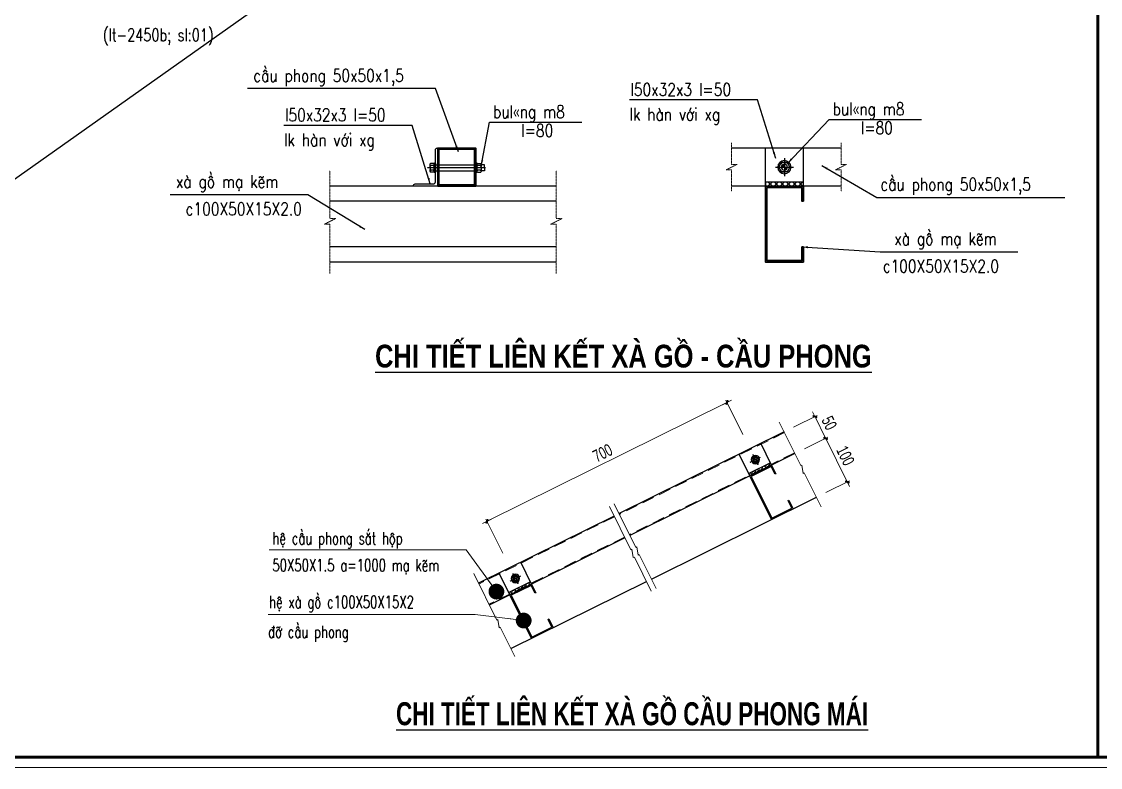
# Model space of a CAD drawing. Header units: millimetres. Extents: x 19378 to 572383, y -1120116 to -527168.
# Drawn here: x 263168 to 275945, y -566167 to -557339 of the extents above; entities that cross this region are included whole.
import ezdxf
from ezdxf.enums import TextEntityAlignment as Align

# ---------------------------------------------------------------- set-up
doc = ezdxf.new("R2010")
doc.units = ezdxf.units.MM
doc.header["$MEASUREMENT"] = 0
doc.header["$PDMODE"] = 32
for name, pattern in [('CENTER2', [1.125, 0.75, -0.125, 0.125, -0.125]), ('HIDDEN', [0.375, 0.25, -0.125]), ('HIDDEN2', [0.1875, 0.125, -0.0625])]:
    doc.linetypes.add(name, pattern=pattern)
doc.layers.get('Defpoints').update_dxf_attribs({"color": 1})
doc.layers.add('BOLTS', color=9, linetype='Continuous')
doc.layers.add('Khungten_LCDI', color=7, linetype='Continuous')
doc.layers.add('KCS_Plotter', color=11, linetype='Continuous', plot=False)
for name, color, linetype, lineweight in [('LC Dim', 8, 'Continuous', 18), ('LC Hatch', 252, 'Continuous', 9), ('LC MANH DUT', 35, 'HIDDEN', 5), ('LC Net dam 1', 30, 'Continuous', 30), ('LC Net manh', 236, 'Continuous', 5), ('LC Net thay', 7, 'Continuous', 25), ('LC Text1', 3, 'Continuous', 20), ('LC Text2', 7, 'Continuous', 25), ('MANH', 35, 'HIDDEN', 13), ('Text', 7, 'Continuous', 20)]:
    doc.layers.add(name, color=color, linetype=linetype, lineweight=lineweight)
doc.styles.add('HOATBIF', font='hoatbif.shx', dxfattribs={"width": 0.7})
doc.styles.add('Khungten', font='VHAVAN.TTF', dxfattribs={"width": 0.9, "height": 5000})
doc.styles.add('LC 1', font='VHAVANB.TTF')
doc.styles.add('LC 3', font='vnsimli.shx', dxfattribs={"width": 0.75})
doc.styles.add('LC3', font='VHARIALB.TTF', dxfattribs={"width": 0.8})
doc.styles.add('romans.shx', font='romans.shx', dxfattribs={"width": 0.7, "bigfont": 'vns.shx'})
doc.styles.add('Title', font='VHBLACK.TTF', dxfattribs={"width": 0.8})
doc.dimstyles.new('Copy of 1-100 mat bang', dxfattribs={"dimscale": 130, "dimtxt": 2.5, "dimasz": 0.35, "dimexe": 0.5, "dimexo": 0, "dimgap": 0.8, "dimtad": 1, "dimdec": 0, "dimzin": 0, "dimdsep": 46, "dimtxsty": 'HOATBIF', "dimblk1": 'DOT', "dimblk2": 'DOT', "dimsah": 1, "dimcen": -1, "dimdle": 1, "dimclrd": 256, "dimclre": 256, "dimclrt": 4, "dimadec": 3, "dimazin": 2, "dimtfac": 0.3333333333333333, "dimtdec": 0, "dimtix": 1, "dimtmove": 2, "dimatfit": 3, "dimldrblk": 'DOT', "dimfxl": 1, "dimtvp": 0.8333333333333333, "dimtolj": 1, "dimtzin": 0, "dimarcsym": 0})
doc.dimstyles.new('D100X10', dxfattribs={"dimscale": 100, "dimtxt": 2.5, "dimasz": 1.199999999999999, "dimexe": 1, "dimexo": 0, "dimgap": 0.5, "dimtad": 1, "dimdec": 0, "dimlfac": 0.1, "dimzin": 0, "dimdsep": 46, "dimtxsty": 'romans.shx', "dimblk": 'ARCHTICK', "dimcen": 0.09, "dimdle": 1, "dimclrd": 8, "dimclre": 8, "dimclrt": 3, "dimadec": 0, "dimazin": 0, "dimtfac": 1, "dimtdec": 0, "dimtmove": 0, "dimatfit": 3, "dimfxl": 1, "dimtolj": 1, "dimtzin": 0, "dimarcsym": 0})
doc.dimstyles.new('mb', dxfattribs={"dimscale": 71, "dimtxt": 2.5, "dimasz": 0.35, "dimexe": 0.5, "dimexo": 0, "dimgap": 0.8, "dimtad": 1, "dimdec": 0, "dimzin": 0, "dimdsep": 46, "dimtxsty": 'HOATBIF', "dimblk1": 'DOT', "dimblk2": 'DOT', "dimsah": 1, "dimcen": -1, "dimdle": 1, "dimclrd": 256, "dimclre": 256, "dimclrt": 4, "dimadec": 3, "dimazin": 2, "dimtfac": 0.3333333333333333, "dimtdec": 0, "dimtix": 1, "dimtmove": 2, "dimatfit": 3, "dimldrblk": 'DOT', "dimfxl": 1, "dimtvp": 0.8333333333333331, "dimtolj": 1, "dimtzin": 0, "dimarcsym": 0})

# ---------------------------------------------------------------- blocks, each defined once
blk = doc.blocks.new('Nha o can bo nhan vien Trung doan')
at = {"layer": 'Defpoints', "lineweight": 0}
blk.add_lwpolyline([(-1200.00012343745, -14850.00004839799), (-1200.00012343745, 14849.99995158711), (40799.99878725787, 14849.99995158711), (40799.99878725787, -14850.00004839799)], close=True, dxfattribs=at)
at = {"layer": 'Khungten_LCDI', "color": 5, "lineweight": 60}
blk.add_line((36600.02561790129, 14649.99995158711), (36600.02561790129, -14650.00004839799), dxfattribs=at)
blk.add_lwpolyline([(-0.0001238546828972, -14650.00004839799), (-0.0001238546828972, 14649.99995158711), (40599.99878731748, 14649.99995158711), (40599.99878731748, -14650.00004839799)], close=True, dxfattribs=at)
at = {"color": 7, "style": 'Khungten', "width": 0.8}
for tag, p in [('REVISION', (39498.75250059744, -10746.30400287262)), ('NGAYHT', (39575.60861106179, -11636.28888503182))]:
    blk.add_attdef(tag, text='', height=199.998925739526, dxfattribs=at).set_placement(p, align=Align.CENTER)
at = {"layer": 'LC Text1', "style": 'Title', "width": 1.485915225563214}
for tag, p, p2 in [('TENBANVE1', (36912.65752101321, -8885.760287350926), (40339.144821588, -8885.760287350926)), ('TENBANVE2', (36912.65752101321, -9562.465612738344), (40339.144821588, -9562.465612738344))]:
    blk.add_attdef(tag, text='', height=249.9999935159642, dxfattribs=at).set_placement(p, p2, align=Align.FIT)
at = {"layer": 'LC Text1', "style": 'Title', "width": 0.7}
blk.add_attdef('SOBANVE', text='', height=249.9999935159642, dxfattribs=at).set_placement((39561.98211139818, -13896.18076664111), align=Align.CENTER)
blk = doc.blocks.new('*U243')
h = blk.add_hatch()
h.set_pattern_fill('ANSI31', color=8, scale=0.5866666665300722, angle=29.99999999999772, style=0)
h.set_pattern_definition([(164.9999999999989, (-1953.241742142197, 3115.807023336424), (-0.01898006330310052, -0.07083456057803868), [])])
edge = h.paths.add_edge_path()
edge.add_line((-3.057857289665627, 6.688303454979604), (-3.064417866023506, 6.688303454979604))
edge.add_ellipse((-3.634054244070796, 6.627083333697804), major_axis=(-0.4051132597490532, 0.4051132597490526), ratio=0.9999999999910838, start_angle=231.1341633368771, end_angle=305.08186056339)
edge.add_line((-3.53537452159777, 7.191437671697045), (-3.53537452159777, 7.19999999994149))
edge.add_line((-3.53537452159777, 7.199999999941493), (-2.569110296841028, 7.199999999941493))
edge.add_line((-2.569110296841028, 7.199999999941493), (-2.567934131680306, 7.194427417115067))
edge.add_ellipse((-2.488220911618338, 6.627083333696348), major_axis=(-0.4051132597472011, 0.4051132597472005), ratio=0.9999999999945206, start_angle=-37.00215804676308, end_angle=38.86583666338118)
h = blk.add_hatch()
h.set_pattern_fill('ANSI31', color=8, scale=0.5866666665300722, angle=29.99999999999772, style=0)
h.set_pattern_definition([(195.0000000000101, (-1953.241742141696, -3124.607023336612), (-0.01898006330311165, 0.07083456057803572), [])])
edge = h.paths.add_edge_path()
edge.add_line((-3.057857289642344, 2.111696544904846), (-3.064417866023506, 2.111696544904846))
edge.add_ellipse((-3.634054244088258, 2.172916666176462), major_axis=(-0.4051132597581513, 0.4051132597581507), ratio=0.9999999999998048, start_angle=144.9181394378591, end_angle=218.8658366645775, ccw=False)
edge.add_line((-3.53537452159777, 1.608562328165572), (-3.53537452159777, 1.599999999942957))
edge.add_line((-3.53537452159777, 1.599999999942957), (-2.569110296841028, 1.599999999942957))
edge.add_line((-2.569110296841028, 1.599999999942957), (-2.567934131680306, 1.6055725827461))
edge.add_ellipse((-2.488220911595056, 2.17291666616191), major_axis=(-0.4051132597480835, 0.4051132597480829), ratio=0.999999999987745, start_angle=51.134163334510674, end_angle=127.00215804390811, ccw=False)
h = blk.add_hatch()
h.set_pattern_fill('ANSI31', color=8, scale=0.5866666665300722, angle=29.99999999999772, style=0)
h.set_pattern_definition([(14.99999999998635, (1953.241742143005, 3115.807023335922), (0.01898006330308233, -0.07083456057804356), [])])
edge = h.paths.add_edge_path()
edge.add_line((3.05785728967221, 6.688303454980321), (3.064417866030088, 6.688303454980321))
edge.add_ellipse((3.634054244077392, 6.627083333698664), major_axis=(0.4051132597489492, 0.4051132597491566), ratio=0.9999999999910844, start_angle=54.91813943660998, end_angle=128.8658366631229, ccw=False)
edge.add_line((3.535374521604218, 7.191437671697884), (3.535374521604216, 7.199999999942323))
edge.add_line((3.535374521604218, 7.199999999942321), (2.569110296847476, 7.199999999942074))
edge.add_line((2.569110296847477, 7.199999999942079), (2.567934131686755, 7.194427417115655))
edge.add_ellipse((2.488220911624932, 6.62708333369691), major_axis=(0.4051132597470972, 0.4051132597473045), ratio=0.9999999999945206, start_angle=321.1341633366188, end_angle=397.0021580467631, ccw=False)
h = blk.add_hatch()
h.set_pattern_fill('ANSI31', color=8, scale=0.5866666665300722, angle=29.99999999999772, style=0)
h.set_pattern_definition([(344.999999999975, (1953.241742140903, -3124.607023337113), (0.01898006330312985, 0.07083456057803089), [])])
edge = h.paths.add_edge_path()
edge.add_line((3.057857289650098, 2.111696544905557), (3.06441786603126, 2.111696544905558))
edge.add_ellipse((3.634054244095999, 2.172916666177322), major_axis=(0.4051132597580471, 0.4051132597582547), ratio=0.9999999999998048, start_angle=141.1341633354225, end_angle=215.0818605621409)
edge.add_line((3.535374521605649, 1.608562328166409), (3.535374521605652, 1.599999999943794))
edge.add_line((3.535374521605661, 1.599999999943793), (2.569110296848919, 1.599999999943545))
edge.add_line((2.569110296848908, 1.599999999943544), (2.567934131688184, 1.605572582746687))
edge.add_ellipse((2.488220911602799, 2.172916666162477), major_axis=(0.4051132597479798, 0.4051132597481871), ratio=0.9999999999877452, start_angle=232.9978419560919, end_angle=308.8658366654893)
h = blk.add_hatch()
h.set_pattern_fill('ANSI31', color=8, scale=0.5866666665300722, angle=29.99999999999772, style=0)
h.set_pattern_definition([(164.9999999999989, (-1953.241742142174, 3095.545951908985), (-0.01898006330310052, -0.07083456057803868), [])])
edge = h.paths.add_edge_path()
edge.add_line((-3.057857289625128, -55.57276797476054), (-3.064417866023752, -55.57276797476054))
edge.add_ellipse((-3.634054244082685, -55.63398809603652), major_axis=(-0.4051132597572339, 0.4051132597572332), ratio=0.9999999999837346, start_angle=231.1341633365243, end_angle=305.0818605627188)
edge.add_line((-3.53537452160384, -55.06963375803145), (-3.53537452160384, -55.06107142980883))
edge.add_line((-3.53537452160384, -55.06107142980883), (-2.569110296841277, -55.06107142980883))
edge.add_line((-2.569110296841277, -55.06107142980883), (-2.56793413165727, -55.06664401261198))
edge.add_ellipse((-2.488220911583661, -55.63398809602197), major_axis=(-0.4051132597408512, 0.4051132597408505), ratio=0.9999999999976862, start_angle=-37.00215804538127, end_angle=38.86583666540084)
h = blk.add_hatch()
h.set_pattern_fill('ANSI31', color=8, scale=0.5866666665300722, angle=29.99999999999772, style=0)
h.set_pattern_definition([(14.99999999998635, (1953.241742142993, 3095.545951908482), (0.01898006330308233, -0.07083456057804356), [])])
edge = h.paths.add_edge_path()
edge.add_line((3.057857289642862, -55.57276797475976), (3.064417866041486, -55.57276797475976))
edge.add_ellipse((3.634054244100428, -55.63398809603558), major_axis=(0.4051132597571298, 0.4051132597573371), ratio=0.9999999999837346, start_angle=54.918139437281184, end_angle=128.8658366634757, ccw=False)
edge.add_line((3.535374521621433, -55.06963375803054), (3.535374521621431, -55.06107142980792))
edge.add_line((3.535374521621433, -55.06107142980792), (2.56911029685887, -55.06107142980817))
edge.add_line((2.569110296858871, -55.06107142980818), (2.567934131674866, -55.06664401261132))
edge.add_ellipse((2.488220911601403, -55.63398809602133), major_axis=(0.4051132597407471, 0.4051132597409545), ratio=0.9999999999976861, start_angle=321.1341633345992, end_angle=397.0021580453813, ccw=False)
h = blk.add_hatch()
h.set_pattern_fill('ANSI31', color=8, scale=0.5866666665300722, angle=29.99999999999772, style=0)
h.set_pattern_definition([(195.0000000000101, (-1953.24174214168, -3144.868094764024), (-0.01898006330311165, 0.07083456057803572), [])])
edge = h.paths.add_edge_path()
edge.add_line((-3.057857289625128, -60.14937488483315), (-3.064417866023752, -60.14937488483315))
edge.add_ellipse((-3.634054244094325, -60.088154763563), major_axis=(-0.4051132597611503, 0.4051132597611498), ratio=0.9999999999789531, start_angle=144.9181394372971, end_angle=218.8658366653059, ccw=False)
edge.add_line((-3.53537452160384, -60.65250910157388), (-3.53537452160384, -60.6610714297965))
edge.add_line((-3.53537452160384, -60.66107142979649), (-2.569110296817995, -60.66107142979649))
edge.add_line((-2.569110296817994, -60.66107142979649), (-2.567934131633987, -60.65549884699335))
edge.add_ellipse((-2.488220911560377, -60.08815476356153), major_axis=(-0.4051132597577915, 0.4051132597577908), ratio=0.9999999999956747, start_angle=51.134163335548976, end_angle=127.00215804550211, ccw=False)
h = blk.add_hatch()
h.set_pattern_fill('ANSI31', color=8, scale=0.5866666665300722, angle=29.99999999999772, style=0)
h.set_pattern_definition([(344.999999999975, (1953.241742140896, -3144.868094764527), (0.01898006330312985, 0.07083456057803084), [])])
edge = h.paths.add_edge_path()
edge.add_line((3.057857289644031, -60.14937488483238), (3.064417866042656, -60.14937488483238))
edge.add_ellipse((3.634054244113218, -60.08815476356207), major_axis=(0.4051132597610471, 0.4051132597612537), ratio=0.999999999978952, start_angle=141.1341633346941, end_angle=215.0818605627029)
edge.add_line((3.535374521622866, -60.65250910157297), (3.535374521622869, -60.66107142979559))
edge.add_line((3.535374521622878, -60.66107142979561), (2.569110296837033, -60.66107142979586))
edge.add_line((2.56911029683702, -60.66107142979584), (2.567934131653013, -60.65549884699271))
edge.add_ellipse((2.488220911579257, -60.08815476356089), major_axis=(0.4051132597576871, 0.4051132597578944), ratio=0.9999999999956747, start_angle=232.9978419544979, end_angle=308.865836664451)
at = {"color": 8}
for p, q in [((-5.600000000000033, 2.172916666415118), (-5.600000000000033, 6.627083333470806)), ((-4.548000000000002e-14, 7.199999999942962), (-5.02708333398899, 7.199999999942962)), ((-3.061137577832927, 2.172916666415118), (-3.061137577856208, 6.627083333470806)), ((9.436e-13, 7.199999999942962), (5.0270833339899, 7.199999999944253)), ((3.061137577840668, 2.172916666415832), (3.061137577862803, 6.627083333471517)), ((5.600000000002225, 2.172916666416556), (5.600000000001092, 6.627083333472242)), ((-3.061137577815709, -60.08815476333602), (-3.061137577862275, -55.63398809625627)), ((3.061137577834602, -60.08815476333525), (3.06113757788002, -55.63398809625549)), ((5.654612400905992e-12, -60.66107142979508), (-5.027083333767496, -60.66107142979035)), ((1.337393240090599e-11, -60.66107142979508), (5.027083333786532, -60.66107142978906))]:
    blk.add_line(p, q, dxfattribs=at)
at = {"color": 8, "linetype": 'CENTER2'}
blk.add_line((5.677332400905992e-12, -66.51014250034868), (-5.684000000000002e-14, 11.17929226557302), dxfattribs=at)
at = {"color": 3, "linetype": 'HIDDEN2'}
for p, q in [((-3.999999999996362, -5.705863999999999e-11), (-3.999999999996611, -53.46107142979723)), ((4.000000000003634, -5.705863999999999e-11), (4.000000000003394, -53.46107142979723))]:
    blk.add_line(p, q, dxfattribs=at)
at = {"color": 3}
for points in [[(4.548000000000002e-14, 1.600000000000256), (-5.827083333482609, 1.599999999999509, 0.4142135623730953), (-6.399999999999878, 1.027083333422579), (-6.400000000000033, 0.572916666526962, 0.4142135623730951), (-5.827083333482769, -4.909200000000003e-13), (5.684000000000002e-14, 2.565599999999999e-13), (5.827083333482868, -4.909200000000003e-13, 0.4142135623730951), (6.400000000000138, 0.572916666526962), (6.399999999999963, 1.027083333422579, 0.4142135623730953), (5.827083333482701, 1.599999999999509)], [(5.620492400905992e-12, -53.46107142857076), (-5.827083333477034, -53.46107142857151, 0.4142135623730953), (-6.399999999994303, -54.03398809514843), (-6.399999999994456, -54.48815476204405, 0.4142135623730951), (-5.827083333477193, -55.06107142857151), (5.631852400905992e-12, -55.06107142857076), (5.827083333488443, -55.06107142857151, 0.4142135623730951), (6.400000000005714, -54.48815476204405), (6.400000000005538, -54.03398809514843, 0.4142135623730953), (5.827083333488275, -53.46107142857151)]]:
    blk.add_lwpolyline(points, format="xyb", close=True, dxfattribs=at)
at = {"color": 8}
for points in [[(-5.027083334006599, -55.0610714297903, 0.4142135623730953), (-5.599999999994356, -55.63398809625627), (-5.599999999994356, -60.08815476332437, 0.4142135623730954), (-5.027083334006599, -60.66107142979035)], [(5.027083334024196, -55.06107142978901, -0.4142135623730953), (5.600000000012102, -55.63398809625484), (5.600000000013249, -60.08815476332295, -0.4142135623730954), (5.027083334025638, -60.66107142978906)]]:
    blk.add_lwpolyline(points, format="xyb", dxfattribs=at)
blk.add_lwpolyline([(-5.02708337381016, -55.0610714297903), (5.631852400905992e-12, -55.06107142979028)], dxfattribs=at)
at = {"color": 3}
for points in [[(3.244524009059906e-13, -65.0610714297932), (-3.919999999999681, -65.06107142979322, -0.4142135623730955), (-3.999999999999674, -64.9810714297932), (-3.999999999999674, -60.66107142979987)], [(3.244524009059906e-13, -65.0610714297932), (3.920000000000329, -65.06107142979322, 0.4142135623730956), (4.000000000000324, -64.9810714297932), (4.000000000000324, -60.66107142979028)]]:
    blk.add_lwpolyline(points, format="xyb", dxfattribs=at)
at = {"color": 8}
for centre, start, end in [((-5.027083333738879, 6.627083333703637), 90.00000002501285, 180.0000000250124), ((-5.027083333762164, 2.172916666182287), 179.9999999749879, 269.9999999749871), ((-3.634054244094077, 6.627083333703637), 359.9999999749871, 89.99999997498716), ((-3.634054244094077, 2.172916666182287), 270.0000000250129, 2.501286293707085e-08), ((-3.634054244094077, 2.172916666182287), 270.0000000250129, 2.501286293707085e-08), ((-2.488220911618338, 6.627083333703637), 90.00000002501285, 180.0000000250124), ((-2.488220911618338, 2.172916666182287), 179.9999999749879, 269.9999999749871), ((-2.488220911618338, 2.172916666182287), 179.9999999749879, 269.9999999749871), ((2.488220911624932, 6.627083333704201), 359.9999999750017, 89.99999997500187), ((2.488220911626081, 2.172916666182853), 270.0000000250275, 2.502746804416814e-08), ((2.488220911626081, 2.172916666182853), 270.0000000250275, 2.502746804416814e-08), ((3.634054244100675, 6.627083333704497), 90.00000002502756, 180.0000000250271), ((3.634054244101821, 2.172916666183147), 179.9999999750026, 269.9999999750017), ((3.634054244101821, 2.172916666183147), 179.9999999750026, 269.9999999750017), ((5.027083333739938, 6.627083333704926), 359.9999999750017, 89.99999997500187), ((5.027083333764359, 2.172916666183578), 270.0000000250275, 2.502746804416814e-08), ((-3.634054244076863, -55.63398809603508), 359.9999999749871, 89.99999997498716), ((-2.488220911618585, -55.63398809602345), 90.00000002501285, 180.0000000250124), ((2.488220911636328, -55.6339880960228), 359.9999999750017, 89.99999997500187), ((3.634054244094608, -55.63398809603415), 90.00000002502756, 180.0000000250271), ((-3.634054244076863, -60.08815476355722), 270.0000000250129, 2.501286293707085e-08), ((-3.634054244076863, -60.08815476355722), 270.0000000250129, 2.501286293707085e-08), ((-2.488220911595302, -60.08815476355722), 179.9999999749879, 269.9999999749871), ((-2.488220911595302, -60.08815476355722), 179.9999999749879, 269.9999999749871), ((2.488220911614182, -60.08815476355657), 270.0000000250275, 2.502746804416814e-08), ((2.488220911614182, -60.08815476355657), 270.0000000250275, 2.502746804416814e-08), ((3.634054244095755, -60.08815476355627), 179.9999999750026, 269.9999999750017), ((3.634054244095755, -60.08815476355627), 179.9999999750026, 269.9999999750017)]:
    blk.add_arc(centre, 0.5729166662331407, start, end, dxfattribs=at)
blk = doc.blocks.new('_ArchTick')
at = {"color": 0, "linetype": 'ByBlock', "const_width": 0.15}
blk.add_lwpolyline([(-0.5, -0.5), (0.5, 0.5)], dxfattribs=at)
blk = doc.blocks.new('*U244')
h = blk.add_hatch()
h.set_pattern_fill('ANSI31', color=250, scale=0.06, angle=210, style=0)
h.set_pattern_definition([(255, (0, -7.696799999999998e-13), (0.1840088699080675, -0.04930502809203015), [])])
h.paths.add_polyline_path([(-6.399999787280596, 3.695041599999226), (-5.916723157047013, 3.41602170744081, -0.1290494368274191), (-4.627771504022347, 4.718238021800828)])
h.paths.add_polyline_path([(-5.916723157047013, 3.41602170744081), (-6.399999787280596, 3.695041599999226), (-6.399999739993, 1.648648674491542, -0.1290494368274158)])
h = blk.add_hatch(color=250)
h.paths.add_polyline_path([(0, 3.999999999999222, 0.4142135623730951), (-4, -7.696799999999998e-13), (0, -7.696799999999998e-13)])
h.paths.add_polyline_path([(4, -7.696799999999998e-13), (0, -7.696799999999998e-13), (0, -4.000000000000762, 0.4142135623730951)])
h = blk.add_hatch()
h.set_pattern_fill('ANSI31', color=250, scale=0.06, angle=150, style=0)
h.set_pattern_definition([(195, (0, -7.696799999999998e-13), (0.04930502809203022, -0.1840088699080671), [])])
h.paths.add_polyline_path([(0, 7.390083199999225), (0, 6.832043414882392, -0.1290494368274191), (1.772228235970656, 6.366886696293095)])
h.paths.add_polyline_path([(0, 6.832043414882392), (0, 7.390083199999225), (-1.772228235970614, 6.366886696293115, -0.1290494368274158)])
h = blk.add_hatch()
h.set_pattern_fill('ANSI31', color=250, scale=0.06, angle=89.99999999999997, style=0)
h.set_pattern_definition([(134.9999999999999, (0, -7.696799999999998e-13), (-0.1347038418160374, -0.1347038418160369), [])])
h.paths.add_polyline_path([(6.399999787280599, 3.695041599999219), (5.91672315704702, 3.416021707440806, -0.1290494368274191), (6.399999739993003, 1.64864867449149)])
h.paths.add_polyline_path([(5.91672315704702, 3.416021707440806), (6.399999787280599, 3.695041599999219), (4.62777150402239, 4.7182380218008, -0.1290494368274158)])
h = blk.add_hatch()
h.set_pattern_fill('ANSI31', color=250, scale=0.06, angle=270, style=0)
h.set_pattern_definition([(315, (0, -7.696799999999998e-13), (0.1347038418160373, 0.134703841816037), [])])
h.paths.add_polyline_path([(-6.399999787280599, -3.695041600000764), (-5.916723157047013, -3.416021707442348, -0.1290494368274191), (-6.399999739993, -1.648648674493032)])
h.paths.add_polyline_path([(-5.916723157047013, -3.416021707442348), (-6.399999787280599, -3.695041600000764), (-4.627771504022384, -4.718238021802342, -0.1290494368274158)])
h = blk.add_hatch()
h.set_pattern_fill('ANSI31', color=250, scale=0.06, angle=330.0000000000001, style=0)
h.set_pattern_definition([(15.00000000000002, (0, -7.696799999999998e-13), (-0.04930502809203016, 0.1840088699080671), [])])
h.paths.add_polyline_path([(-9.199999999999998e-16, -7.390083200000761), (-8.399999999999999e-16, -6.832043414883928, -0.1290494368274191), (-1.772228235970656, -6.366886696294632)])
h.paths.add_polyline_path([(-8.399999999999999e-16, -6.832043414883928), (-9.199999999999998e-16, -7.390083200000761), (1.772228235970614, -6.366886696294653, -0.1290494368274158)])
h = blk.add_hatch()
h.set_pattern_fill('ANSI31', color=250, scale=0.06, angle=29.99999999999996, style=0)
h.set_pattern_definition([(75.00000000000001, (0, -7.696799999999998e-13), (-0.1840088699080675, 0.04930502809203018), [])])
h.paths.add_polyline_path([(6.399999787280596, -3.695041600000768), (5.916723157047009, -3.416021707442352, -0.1290494368274191), (4.627771504022344, -4.718238021802373)])
h.paths.add_polyline_path([(5.916723157047009, -3.416021707442352), (6.399999787280596, -3.695041600000768), (6.399999739992996, -1.648648674493083, -0.1290494368274158)])
at = {"color": 8, "linetype": 'CENTER2'}
blk.add_line((-1.44e-15, 11.99999999999923), (-1.44e-15, -12.00000000000077), dxfattribs=at)
at = {"color": 3, "linetype": 'Continuous'}
blk.add_lwpolyline([(6.399999999999974, -3.695041280000771), (6.400000000000026, 3.695041279999231), (0, 7.390083199999238), (-6.399999999999999, 3.695041279999231), (-6.399999999999999, -3.695041280000769), (0, -7.390083200000766)], close=True, dxfattribs=at)
at = {"color": 8, "linetype": 'CENTER2'}
blk.add_lwpolyline([(-12, -7.6968e-13), (12, -7.6968e-13)], dxfattribs=at)
at = {"color": 250, "linetype": 'Continuous'}
blk.add_circle((0, -7.6968e-13), 8.799999999999997, dxfattribs=at)
at = {"color": 1}
blk.add_circle((0, -7.6968e-13), 4, dxfattribs=at)
for centre, start, end in [((-2.791551653764161, 1.611703098756717), 119.4133873893421, 180.5866126106569), ((3.52e-15, 3.223406197514199), 59.41338738934209, 120.5866126106579), ((2.791551653764166, 1.61170309875671), 359.4133873893419, 60.58661261065792), ((-2.791551653764165, -1.611703098758249), 179.4133873893421, 240.5866126106579), ((-3.92e-15, -3.223406197515738), 239.413387389342, 300.586612610658), ((2.791551653764159, -1.611703098758258), 299.4133873893421, 0.586612610657935)]:
    blk.add_arc(centre, 3.608637217368205, start, end)
blk = doc.blocks.new('TIEUDE1')
at = {"layer": 'LC Text2', "color": 7, "style": 'LC 1'}
blk.add_attdef('TIªU§Ò', text='', height=5, dxfattribs=at).set_placement((0, 0), align=Align.BOTTOM_CENTER)
blk.add_attdef('TL', text='', height=3, dxfattribs=at).set_placement((0, -2), align=Align.TOP_CENTER)
blk = doc.blocks.new('DOT')
at = {"layer": 'LC Dim', "color": 4}
blk.add_line((-1, -1), (1, 1), dxfattribs=at)
at = {"layer": 'LC Dim'}
blk.add_line((-3, 0), (3, 0), dxfattribs=at)
at = {"layer": 'LC Dim', "color": 4}
blk.add_lwpolyline([(0.5, 1), (-1, -0.5), (-0.5, -1), (1, 0.5)], close=True, dxfattribs=at)
blk = doc.blocks.new('*D310')
at = {"layer": 'Defpoints', "color": 0, "ltscale": 2, "transparency": 16777216}
for p in [(270200.8978040976, -562573.3820844281), (270331.0429048315, -562836.1912233212), (268357.2091014177, -563813.6488576301)]:
    blk.add_point(p, dxfattribs=at)
at = {"layer": 'LC Dim', "lineweight": -2, "ltscale": 2, "transparency": 16777216}
for p, q in [((270331.0429048315, -562836.1912233212), (270192.022311663, -562555.4593158349)), ((268239.609938699, -563544.6268740328), (270188.3518660823, -562579.5949291324)), ((268357.2091014177, -563813.6488576301), (268218.1885082492, -563532.9169501438))]:
    blk.add_line(p, q, dxfattribs=at)
at = {"layer": 'LC Dim', "lineweight": -2, "ltscale": 2, "transparency": 16777216, "xscale": 14, "yscale": 14, "zscale": 14}
for p, rotation in [((270200.8978040976, -562573.3820844281), 26.34496603931773), ((268227.0640006838, -563550.8397187369), 206.3449660393177)]:
    blk.add_blockref('DOT', p, dxfattribs=dict(at, rotation=rotation))
at = {"layer": 'LC Dim', "color": 4, "ltscale": 2, "transparency": 16777216, "insert": (269177.5913834089, -562988.6275503505), "char_height": 100, "attachment_point": 5, "rotation": 26.344966039317733, "style": 'HOATBIF'}
blk.add_mtext('\\A1;700', dxfattribs=at)
blk = doc.blocks.new('_Dot')
at = {"color": 0, "linetype": 'ByBlock', "lineweight": -2}
blk.add_line((-0.5, 0), (-1, 0), dxfattribs=at)
at = {"color": 0, "linetype": 'ByBlock', "const_width": 0.5}
blk.add_lwpolyline([(-0.25, 0, 1), (0.25, 0, 1)], format="xyb", close=True, dxfattribs=at)
blk = doc.blocks.new('*D311')
at = {"layer": 'Defpoints', "color": 0, "ltscale": 2, "transparency": 16777216}
for p in [(270923.7039403103, -562689.4431398349), (270747.8333253835, -562776.5356168855), (270836.5882497354, -562955.7633028139)]:
    blk.add_point(p, dxfattribs=at)
at = {"layer": 'LC Dim', "lineweight": -2, "ltscale": 2, "transparency": 16777216}
for p, q in [((270747.8333253835, -562776.5356168855), (270941.6267089032, -562680.5676473997)), ((271006.2460199576, -562856.1248877483), (270929.916785015, -562701.9890778499)), ((270836.5882497354, -562955.7633028139), (271030.381633255, -562859.7953333281))]:
    blk.add_line(p, q, dxfattribs=at)
at = {"layer": 'LC Dim', "lineweight": -2, "ltscale": 2, "transparency": 16777216, "xscale": 14, "yscale": 14, "zscale": 14}
for p, rotation in [((270923.7039403103, -562689.4431398349), 116.344966041268), ((271012.4588646622, -562868.6708257633), 296.344966041268)]:
    blk.add_blockref('DOT', p, dxfattribs=dict(at, rotation=rotation))
at = {"layer": 'LC Dim', "color": 4, "ltscale": 2, "transparency": 16777216, "insert": (271041.5647537169, -562742.6674638147), "char_height": 100, "attachment_point": 5, "rotation": 296.344966041268, "style": 'HOATBIF'}
blk.add_mtext('\\A1;50', dxfattribs=at)
blk = doc.blocks.new('*D312')
at = {"layer": 'Defpoints', "color": 0, "ltscale": 2, "transparency": 16777216}
for p in [(270836.5882497355, -562955.763302814), (271189.9687134814, -563227.126197824), (271014.0980985551, -563314.218674897)]:
    blk.add_point(p, dxfattribs=at)
at = {"layer": 'LC Dim', "lineweight": -2, "ltscale": 2, "transparency": 16777216}
for p, q in [((270836.5882497355, -562955.763302814), (271030.3816332199, -562859.7953333209)), ((271018.6717093339, -562881.2167637723), (271183.7558687755, -563214.5802598096)), ((271014.0980985551, -563314.218674897), (271207.8914820734, -563218.250705387))]:
    blk.add_line(p, q, dxfattribs=at)
at = {"layer": 'LC Dim', "lineweight": -2, "ltscale": 2, "transparency": 16777216, "xscale": 14, "yscale": 14, "zscale": 14}
for p, rotation in [((271012.458864628, -562868.6708257579), 116.3449660471723), ((271189.9687134814, -563227.126197824), 296.3449660471723)]:
    blk.add_blockref('DOT', p, dxfattribs=dict(at, rotation=rotation))
at = {"layer": 'LC Dim', "color": 4, "ltscale": 2, "transparency": 16777216, "insert": (271174.6971402816, -563011.5089927991), "char_height": 100, "attachment_point": 5, "rotation": 296.3449660471723, "style": 'HOATBIF'}
blk.add_mtext('\\A1;100', dxfattribs=at)
blk = doc.blocks.new('fsfsg')
at = {"layer": 'LC Hatch', "ltscale": 2}
h = blk.add_hatch(dxfattribs=at)
h.set_pattern_fill('ANSI37', color=256, scale=681.8181818181818, angle=-3.592347457181961e-09)
h.set_pattern_definition([(44.99999999640765, (-763818.4012130343, 281570.5773711904), (-60.26478248371136, 60.26478249126836), []), (134.9999999964076, (-763818.4012130343, 281570.5773711904), (-60.26478249126836, -60.26478248371134), [])])
h.paths.add_polyline_path([(3603.153901251964, 1092.050664709823), (2853.153901251906, 1092.050664756738), (2853.153901246493, 1010.914301120501), (3603.153901246667, 1010.91430107347)])
at = {"layer": 'LC Net dam 1', "ltscale": 2}
for points in [[(-3621.281000848685, 1010.914301192912), (-2871.281000848685, 1010.914301192912), (-2871.281000848685, 1760.914301192912), (-3621.281000848685, 1760.914301192912)], [(-3598.781000848685, 1033.414301192912), (-2893.781000848685, 1033.414301192912), (-2893.781000848685, 1738.414301192912), (-3598.781000848685, 1738.414301192912)]]:
    blk.add_lwpolyline(points, close=True, dxfattribs=at)
at = {"layer": 'LC Net dam 1'}
blk.add_lwpolyline([(3603.153901125886, 710.9143010995467), (3573.153901127167, 710.9143010994303), (3573.153901126178, 980.9143011000124), (2883.153901125479, 980.9143010962871), (2883.153901132813, -459.0856989041786), (3573.153901133919, -459.0856989008025), (3573.153901132871, -189.0856989002205), (3603.153901132813, -189.0856989008025), (3603.153901131067, -489.0856989020831), (2853.153901133337, -489.0856989021995), (2853.153901125072, 1010.914301095356), (3603.153901124257, 1010.914301098615), (3603.153901125886, 710.9143010995467)], dxfattribs=at)
at = {"layer": 'LC Net thay'}
for p, q in [((4346.053396052012, 1760.914301238779), (2184.735729365406, 1760.914301186334)), ((2853.153901125072, 1010.914301095356), (2853.153901103768, 1760.914301186276)), ((3603.153901002835, 1010.91430107347), (3603.153900981531, 1760.91430116439)), ((-1279.20524702908, 1010.914301192912), (-5753.482713906677, 1010.914301192912)), ((4346.053396070201, 1010.914301238081), (2184.735729383596, 1010.914301185461)), ((-1279.20524702908, 710.9143011938431), (-5753.482713906677, 710.9143011938431)), ((-1279.20524702908, -189.0856988086016), (-5753.482713906677, -189.0856988086016)), ((-1279.20524702908, -489.0856988077867), (-5753.482713906677, -489.0856988077867))]:
    blk.add_line(p, q, dxfattribs=at)
at = {"layer": 'LC Net thay', "ltscale": 2}
blk.add_lwpolyline([(-3621.281000848685, 1760.914301192912), (-3621.281000848685, 1010.914301192912), (-4101.281000848685, 1010.914301192912), (-4101.281000848685, 1018.414301192912, -0.4142135623730951), (-4063.781000848685, 1055.914301192912), (-3703.781000848685, 1055.914301192912, 0.414213562373095), (-3666.281000848685, 1093.414301192912), (-3666.281000848685, 1723.414301192912, -0.4142135623730951), (-3628.781000848685, 1760.914301192912)], format="xyb", close=True, dxfattribs=at)
at = {"layer": 'LC Net thay'}
blk.add_lwpolyline([(2853.153901246493, 1010.914301120501), (3603.153901246667, 1010.91430107347), (3603.153901251964, 1092.050664709823), (2853.153901251906, 1092.050664756738)], close=True, dxfattribs=at)
at = {"layer": 'MANH', "ltscale": 2}
for points in [[(2184.735729386186, 903.771444103797), (2184.735729375796, 1332.342872675566), (2077.592872232868, 1332.342872672947), (2291.878586516134, 1439.485729821143), (2184.735729373206, 1439.485729818523), (2184.735729362816, 1868.057158390293)], [(4346.053396072792, 903.771444103797), (4346.053396062402, 1332.342872675566), (4238.910538919474, 1332.342872672947), (4453.196253202739, 1439.485729821143), (4346.053396059811, 1439.485729818523), (4346.053396049421, 1868.057158390293)], [(-5753.482713906677, -716.3305641402258), (-5753.482713906677, 257.4637827231199), (-5865.942849261162, 257.4637827231199), (-5641.022578552191, 369.9239180775476), (-5753.482713906677, 369.9239180775476), (-5753.482713906677, 1319.578810396662)], [(-1279.20524702908, -716.3305641402258), (-1279.20524702908, 257.4637827231199), (-1391.665382383566, 257.4637827231199), (-1166.745111674594, 369.9239180775476), (-1279.20524702908, 369.9239180775476), (-1279.20524702908, 1319.578810396662)]]:
    blk.add_lwpolyline(points, dxfattribs=at)
at = {"layer": 'BOLTS', "xscale": -14.89361702127659, "yscale": 14.89361702127659, "zscale": 14.89361702127659, "rotation": 90}
for name, p in [('*U244', (3227.997609790007, 1385.91430125403)), ('*U243', (-3666.281000848685, 1373.228815226874))]:
    blk.add_blockref(name, p, dxfattribs=at)
at = {"layer": 'LC Text1', "color": 3, "style": 'LC 3', "width": 0.8}
for s, height, p in [('cÇu phong 50x50x1,5', 250.0000000003028, (-7264.446370860445, 3068.911982065707)), ('l50x32x3 l=50', 250.0000000003028, (185.7301136451133, 2793.661860063672)), ('bul«ng m8', 250.0000000003028, (-2527.986574551556, 2355.657386657491)), ('lk hµn víi xg', 250.0000000003028, (166.9113362406788, 2303.639721658954)), ('bul«ng m8', 250.0000000003028, (4181.620082273032, 2409.429849432257)), ('l50x32x3 l=50', 250.0000000003028, (-6639.424769777659, 2290.53989299637)), ('l=80', 250.0000000003028, (-1972.568210097495, 1983.824889494281)), ('l=80', 250.0000000003028, (4737.038446727092, 2037.597352269047)), ('lk hµn víi xg', 250.0000000003028, (-6658.243547182094, 1800.517754591652)), ('xµ gå m¹ kÏm', 250.0000000003028, (-8792.423477477045, 975.5602313595009)), ('cÇu phong 50x50x1,5', 250.0000000003028, (5123.976549378771, 921.6205105689005)), ('c100X50X15X2.0', 249.9999935155876, (-8601.789159096428, 434.9659693537396)), ('xµ gå m¹ kÏm', 250.0000000003028, (5399.664628362079, -153.2217213694821)), ('c100X50X15X2.0', 249.9999935155876, (5170.935133151303, -693.8159833752434))]:
    blk.add_text(s, height=height, dxfattribs=at).set_placement(p)
at = {"layer": 'LC Dim'}
for points in [[(-3213.151568690751, 1690.111392358434), (-3663.75295857701, 2935.674155354442), (-7377.623688231572, 2935.674155354442)], [(3057.266852240544, 1559.036268260214), (2696.915373125696, 2713.666288367473), (165.8168998366455, 2713.666288367473)], [(-3767.888031182229, 1055.914301192912), (-4128.239510297077, 2210.544321300171), (-6659.337983586127, 2210.544321300171)], [(-2764.036984666454, 1405.892729012296), (-2598.314574148972, 2275.661814961291), (-774.7400274076499, 2275.661814961291)], [(3288.327599987999, 1459.665191787062), (4111.292082675616, 2329.434277736058), (5934.866629416938, 2329.434277736058)], [(3967.648659950239, 1415.002648171794), (5056.616470432957, 788.3826838576351), (8770.487200087518, 788.3826838576351)], [(-5058.848044136888, 154.4115265673026), (-6185.701357642538, 842.3224046482355), (-8905.600794848171, 842.3224046482355)], [(3573.153901132871, -189.0856989002205), (5116.752032339922, -286.4595480807475), (7836.651469545555, -286.4595480807475)]]:
    blk.add_leader(points, dimstyle='D100X10', dxfattribs=at)
blk = doc.blocks.new('zvx')
at = {"layer": 'LC Hatch', "ltscale": 2}
h = blk.add_hatch(dxfattribs=at)
h.set_pattern_fill('ANSI37', color=256, scale=181.8181817441315, angle=26.34496604027414)
h.set_pattern_definition([(71.34496604027414, (-213910.0919157056, -22543.49941967602), (-21.53321828307728, 7.26976172734988), []), (161.3449660402741, (-213910.0919157056, -22543.49941967602), (-7.269761727349882, -21.53321828307728), [])])
h.paths.add_polyline_path([(2672.627828277531, 1247.066948438878), (2493.400142420491, 1158.312024126179), (2503.001811505121, 1138.922847201698), (2682.229497362161, 1227.677771514398)])
h = blk.add_hatch(dxfattribs=at)
h.set_pattern_fill('ANSI37', color=256, scale=181.8181817441315, angle=26.34496604027414)
h.set_pattern_definition([(71.34496604027414, (-215883.9257190319, -23520.95705416147), (-21.53321828307728, 7.26976172734988), []), (161.3449660402741, (-215883.9257190319, -23520.95705416147), (-7.269761727349882, -21.53321828307728), [])])
h.paths.add_polyline_path([(698.7940249512321, 269.6093139535515), (519.5663390941918, 180.8543896408519), (529.1680081788218, 161.4652127162553), (708.3956940358621, 250.2201370289549)])
at = {"layer": 'LC MANH DUT', "ltscale": 400}
for p, q in [((2787.123275655264, 1494.767306865891), (1430.300020072784, 822.8580267911311)), ((2869.487845445925, 1328.444014320499), (1512.664589863329, 656.534734245739)), ((1390.130207529117, 802.9656276035821), (274.4143127237912, 250.4545613594819)), ((1472.494777319778, 636.6423350583063), (356.7788825145108, 84.13126881420612))]:
    blk.add_line(p, q, dxfattribs=at)
at = {"layer": 'LC Net manh', "ltscale": 2}
for points in [[(2744.670504688518, 1580.494515334256), (2921.360616779944, 1223.694482529885), (2930.627506385616, 1228.283517318661), (2941.114537451242, 1159.541676725144), (2950.763385093771, 1164.319860062329), (3089.341805653588, 884.4808559634257)], [(1347.677436562313, 888.6928360720631), (1524.36754865374, 531.8928032675758), (1533.634438259411, 536.481838056352), (1544.121469325037, 467.7399974628352), (1553.770316967566, 472.5181808001362), (1692.348737527558, 192.6791767012328)], [(1387.847249107726, 908.5852352558868), (1564.537361199153, 551.7852024513995), (1573.804250804824, 556.3742372401757), (1584.29128187045, 487.6323966466589), (1593.940129512979, 492.4105799839599), (1732.518550073029, 212.5715758850565)], [(232.1463402090012, 335.8085961797042), (421.031509512628, -45.61758441419806), (430.298399117135, -41.02854962577112), (440.7854301839252, -109.7703902189387), (450.4342778261052, -104.9922068821033), (568.7994342730963, -344.0134582866449)]]:
    blk.add_lwpolyline(points, dxfattribs=at)
at = {"layer": 'LC Net thay'}
for p, q in [((2783.928098378354, 1501.219503559056), (1427.10484279634, 829.3102234846447)), ((2682.229497303953, 1227.677771485527), (2593.474572964187, 1406.905457356246)), ((2872.683022722136, 1321.991817626636), (1515.859767139773, 650.082537552109)), ((2503.001811479102, 1138.922847181326), (2414.246887139336, 1318.150533052045)), ((1693.369615878328, 291.6271655814489), (3050.192871522333, 963.5364455324598)), ((1386.935030252673, 809.4178242970956), (271.2191354469396, 256.9067580529954)), ((1475.689954596222, 630.19013836456), (359.9740597907221, 77.67907212045975)), ((708.3956939775962, 250.2201370000839), (619.6407696378883, 429.4478228706867)), ((529.1680081528029, 161.4652126958827), (440.4130838129786, 340.6928985664854)), ((537.4839084772393, -280.7762997444952), (1653.199803332915, 271.7347663977416))]:
    blk.add_line(p, q, dxfattribs=at)
for points in [[(2503.001811505121, 1138.922847201698), (2682.229497362161, 1227.677771514398), (2672.627828277531, 1247.066948438878), (2493.400142420491, 1158.312024126179)], [(529.1680081788218, 161.4652127162553), (708.3956940358621, 250.2201370289549), (698.7940249512321, 269.6093139535515), (519.5663390941918, 180.8543896408519)]]:
    blk.add_lwpolyline(points, close=True, dxfattribs=at)
for points in [[(2717.73146724148, 1155.986696940032), (2710.562359804811, 1152.436499965959), (2678.610587036819, 1216.958466899581), (2513.721115984314, 1135.303936492302), (2684.130570751848, 791.1867795158178), (2849.020041804295, 872.8413099230966), (2817.068269036303, 937.3632768567186), (2824.237376473437, 940.9134738307912), (2859.739346215036, 869.2223994595697), (2680.511660288787, 780.467475105077), (2503.001811573107, 1138.922846954898), (2682.229497499415, 1227.677771310322), (2717.73146724148, 1155.986696940032)], [(743.8976638147142, 178.5290626573842), (736.728556378046, 174.9788656833116), (704.7767836100538, 239.5008326169336), (539.8873125575483, 157.8463022096548), (710.2967673250241, -186.2708547668299), (875.1862383775297, -104.6163243595511), (843.2344656095374, -40.09435742592905), (850.4035730466712, -36.54416045185644), (885.9055427882704, -108.2352348230779), (706.6778568619629, -196.9901591775706), (529.1680081463419, 161.4652126722503), (708.3956940726493, 250.2201370276744), (743.8976638147142, 178.5290626573842)]]:
    blk.add_lwpolyline(points, dxfattribs=at)
at = {"layer": 'BOLTS', "xscale": -3.971631204056207, "yscale": 3.971631204056207, "zscale": 3.971631204056207, "rotation": 116.3449660438666}
for p in [(2548.200843245024, 1272.895656806068), (574.3670399187249, 295.4380223206244)]:
    blk.add_blockref('*U244', p, dxfattribs=at)
at = {"layer": 'LC Text2'}
ref = blk.add_blockref('TIEUDE1', (1534.386610914371, -966.8862673179246), dxfattribs=dict(at, xscale=38.39999900402731, yscale=38.39999900402731, zscale=38.39999900402731))
ref.add_attrib('TIªU§Ò', '%%uchi tiÕt liªn kÕt xµ gå cÇu phong m¸i', dxfattribs={"color": 7, "height": 189.0975158322133, "style": 'LC3', "width": 0.7}).set_placement((1534.386610914371, -966.8862673179246), align=Align.BOTTOM_CENTER)
at = {"layer": 'LC Text1', "color": 3, "style": 'LC 3', "width": 0.7}
for s, p in [('hÖ cÇu phong s¾t hép', (-1423.11977583752, 576.6316896072822)), ('50X50X1.5 a=1000 m¹ kÏm', (-1423.399118194589, 355.4202322815545)), ('hÖ xµ gå c100X50X15X2 ', (-1451.16555928858, 52.79458896326832)), ('®ì cÇu phong', (-1459.260476658936, -192.1764473518124))]:
    blk.add_text(s, height=99.99999000008981, dxfattribs=at).set_placement(p)
at = {"layer": 'LC Dim', "ltscale": 2}
dim = blk.add_aligned_dim(p1=(471.6699738041498, 502.9137561295647), p2=(2445.503777217935, 1480.371390438406), distance=293.26846187545914, text='700', dimstyle='mb', override={"dimscale": 40}, dxfattribs=at)
dim.commit()
dim.dimension.update_dxf_attribs({"geometry": '*D310', "text_midpoint": (1292.052255795337, 1327.935063409153), "insert": (-267885.5391276135, 564316.5626137597)})
dim = blk.add_aligned_dim(p1=(2951.049122121942, 1360.799310945673), p2=(2862.29419777001, 1540.026996874134), distance=-196.25384774200143, dimstyle='mb', override={"dimscale": 40, "dimlfac": 0.25}, dxfattribs=at)
dim.commit()
dim.dimension.update_dxf_attribs({"geometry": '*D311', "text_midpoint": (3156.025626103394, 1573.895149944932), "insert": (-267885.5391276135, 564316.5626137597)})
dim = blk.add_linear_dim(base=(3304.429585867911, 1089.436415935634), p1=(2951.049122121942, 1360.799310945673), p2=(3128.558970941522, 1002.343938862788), angle=296.3449660472302, dimstyle='mb', override={"dimscale": 40, "dimlfac": 0.25}, dxfattribs=at)
dim.commit()
dim.dimension.update_dxf_attribs({"geometry": '*D312', "text_midpoint": (3289.15801266802, 1305.053620960563), "insert": (-267885.5391276135, 564316.5626137597)})
for points in [[(418.4791585949715, 188.0400827565463), (168.3721592100337, 531.6958419041475), (-1451.562385583646, 531.6958419041475)], [(642.843024809903, -50.05781346512958), (243.7998414790491, 0), (-1459.625281410583, 0)]]:
    blk.add_leader(points, dimstyle='Copy of 1-100 mat bang', override={"dimasz": 1, "dimtad": 0, "dimfxl": 2, "dimarcsym": 1}, dxfattribs=at)

msp = doc.modelspace()

# ---------------------------------------------------------------- linework, layer by layer
at = {"layer": 'KCS_Plotter', "ltscale": 2}
msp.add_line((253235.5789631451, -566167.1938877291), (278435.5783095631, -548347.1938877382), dxfattribs=at)

# ---------------------------------------------------------------- block references
at = {"layer": 'LC Net thay'}
for name, p, xscale, yscale, zscale in [('Nha o can bo nhan vien Trung doan', (253955.5790372081, -557257.19385869), 0.6, 0.6, 0.6), ('fsfsg', (270267.3229750543, -559892.8748742307), 0.599495374272567, 0.599495374272567, 0.599495374272567)]:
    msp.add_blockref(name, p, dxfattribs=dict(at, xscale=xscale, yscale=yscale, zscale=zscale))
at = {"layer": 'LC Text2'}
ref = msp.add_blockref('TIEUDE1', (270295.4406183421, -561514.7566434775), dxfattribs=dict(at, xscale=54.82002803564447, yscale=54.82002803564447, zscale=54.82002803564447))
ref.add_attrib('TIªU§Ò', '%%Uchi tiÕt LI£N KÕT Xµ Gå - CÇU PHONG', dxfattribs={"color": 7, "height": 269.9565465693229, "style": 'LC3', "width": 0.8}).set_placement((270295.4406183421, -561514.7566434775), align=Align.BOTTOM_CENTER)
at = {"layer": 'Text', "xscale": 1.44, "yscale": 1.44, "zscale": 1.44}
msp.add_blockref('zvx', (268188.9292119801, -564357.1128563096), dxfattribs=at)

# ---------------------------------------------------------------- texts
at = {"layer": 'LC Text1', "color": 3, "style": 'LC 3', "width": 0.75}
msp.add_text('(lt-2450b; sl:01)', height=148.6748489633377, dxfattribs=at).set_placement((264131.8174214666, -557571.6017391396))

doc.saveas('drawing.dxf')
